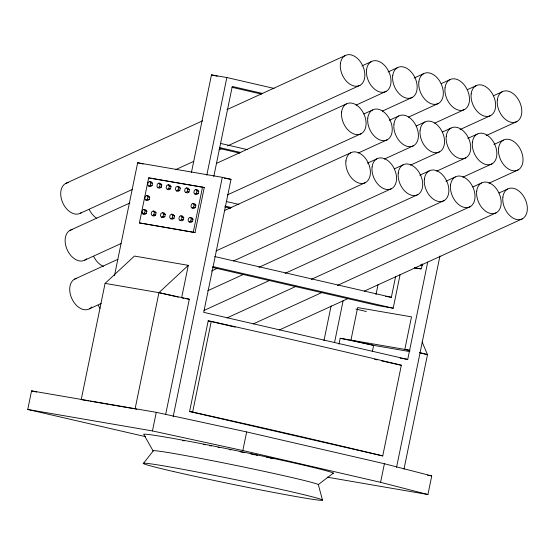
<?xml version="1.0" encoding="UTF-8"?>
<svg xmlns="http://www.w3.org/2000/svg" width="555" height="555" viewBox="0 0 555 555"><rect width="100%" height="100%" fill="white"/><g stroke="black" fill="none" stroke-linecap="round" stroke-linejoin="round"><path stroke-width="0.83" d="M145.708 436.695L27.75 409.472L31.566 390.873L156.267 412.337L246.649 431.936L384.407 463.73L431.741 475.919L427.926 494.519L327.179 477.175M181.617 297.889L188.298 265.339L134.435 256.07L105.082 283.383L81.224 399.628L88.8 400.932M114.476 275.689L137.654 162.754L222.298 177.322L231.019 179.334L203.713 312.347L407.738 359.432L427.738 262.002M139.416 222.895L148.664 177.864L202.526 187.132L204.268 187.534L195.027 232.566L139.416 222.895L195.027 232.566M141.941 212.676L142.42 210.345L143.995 209.415L145.736 209.818L146.832 211.212L146.353 213.536L144.779 214.466L143.037 214.064L141.941 212.676L143.107 212.94M143.037 214.064L144.612 213.134L145.084 210.81L143.995 209.415M145.903 200.119L147.47 199.183L147.949 196.858L146.853 195.464L145.285 196.401L144.806 198.725L145.903 200.119L147.644 200.522L149.219 199.585L149.69 197.261L148.601 195.866L146.853 195.464M148.768 186.168L150.336 185.231L150.814 182.907L149.718 181.52L148.15 182.449L147.672 184.773L148.768 186.168L150.509 186.57L152.077 185.634L152.556 183.31L151.459 181.922L149.718 181.52M152.271 215.652L153.846 214.723L154.318 212.399L153.229 211.004L151.654 211.941L151.175 214.265L152.271 215.652L154.012 216.055L155.587 215.125L156.066 212.801L154.97 211.406L153.229 211.004M157.995 187.756L159.569 186.82L160.048 184.496L158.952 183.108L157.384 184.038L156.905 186.362L157.995 187.756L159.743 188.159L161.311 187.229L161.789 184.898L160.693 183.511L158.952 183.108M161.505 217.241L163.073 216.311L163.552 213.987L162.462 212.593L160.888 213.529L160.409 215.853L161.505 217.241L163.246 217.643L164.821 216.714L165.3 214.39L164.204 212.995L162.462 212.593M167.228 189.345L168.803 188.416L169.282 186.085L168.186 184.697L166.618 185.627L166.139 187.951L167.228 189.345L168.977 189.748L170.545 188.818L171.023 186.487L169.927 185.099L168.186 184.697M170.739 218.83L172.307 217.9L172.785 215.576L171.696 214.181L170.121 215.118L169.643 217.442L170.739 218.83L172.48 219.239L174.055 218.302L174.534 215.978L173.438 214.584L171.696 214.181M176.462 190.934L178.037 190.004L178.516 187.68L177.42 186.286L175.845 187.215L175.373 189.546L176.462 190.934L178.21 191.336L179.778 190.407L180.257 188.083L179.161 186.688L177.42 186.286M188.298 265.339L158.945 292.658L135.087 408.896L136.773 409.264M179.973 220.425L181.541 219.489L182.019 217.165L180.923 215.77L179.355 216.707L178.876 219.031L179.973 220.425L181.714 220.828L183.289 219.891L183.767 217.567L182.671 216.173L180.923 215.77M185.696 192.523L187.271 191.593L187.75 189.269L186.653 187.874L185.079 188.811L184.607 191.135L185.696 192.523L187.444 192.925L189.012 191.995L189.491 189.671L188.395 188.277L186.653 187.874M191.426 172.522L211.469 74.876L226.856 77.527L274.073 88.425M189.206 222.014L190.774 221.077L191.253 218.753L190.157 217.359L188.589 218.295L188.11 220.619L189.206 222.014L190.948 222.416L192.523 221.48L193.001 219.156L191.905 217.761L190.157 217.359M192.072 208.063L193.639 207.133L194.118 204.802L193.022 203.414L191.454 204.344L190.975 206.668L192.072 208.063L193.813 208.465L195.381 207.535L195.859 205.204L194.77 203.817L193.022 203.414M194.93 194.111L196.505 193.182L196.983 190.858L195.887 189.463L194.312 190.4L193.841 192.724L194.93 194.111L196.678 194.514L198.246 193.584L198.725 191.26L197.629 189.865L195.887 189.463M27.75 409.472L152.452 430.937L156.267 412.337M193.279 232.163L202.526 187.132M206.814 175.172L226.856 77.527M213.8 176.441L232.274 86.462L262.557 93.455M165.626 414.606L189.31 299.214L158.945 292.658L105.082 283.383M173.146 416.777L222.298 177.322M189.581 411.526L208.194 320.859L211.268 321.387A718.517 20.063 11.6 0 1 401.348 365.252L382.735 455.919L189.581 411.526L192.654 412.053A718.517 20.063 11.6 0 1 382.735 455.919M192.654 412.053L211.268 321.387M427.926 494.519L380.591 482.33L242.826 450.535L246.649 431.936M323.967 340.624L331.099 305.888M334.547 342.484L343.087 300.879M338.973 344.218L340.187 338.272L409.861 350.267M375.957 294.656L378.031 284.569M372.412 351.301L373.633 345.363L409.819 351.592M385.676 296.335L391.351 297.307L395.66 276.293M212.565 267.427L377.809 305.562L393.197 308.212L400.12 274.503M422.383 263.875L421.342 268.918L414.613 267.76M380.591 482.33L384.407 463.73M396.527 467.442L439.928 256.008M403.985 469.176L427.496 354.631L422.168 342.04M143.329 463.543L153.159 451.007A84.471 2.359 11.6 0 1 230.596 464.334A84.471 2.359 11.6 0 1 318.334 484.584L333.354 473.11M422.591 264.86L421.016 265.796L420.288 264.867M65.622 183.462L202.651 120.782M227.064 109.612L345.189 55.569M361.902 65.934L371.35 61.612M388.056 71.97L397.505 67.648M80.371 213.231L132.347 189.456M175.657 169.643L193.771 161.352M218.975 149.829L222.125 148.386M227.633 145.861L359.938 85.338M70.041 230.353L129.884 202.977M216.499 163.357L346.417 103.924M414.21 78.005L423.666 73.683M356.171 105.068L386.1 91.374M363.913 113.921L372.578 109.959M441.156 83.68L449.821 79.719M382.326 111.104L412.254 97.416M389.284 120.317L398.733 115.995M84.79 260.122L121.011 243.555M227.307 194.923L361.166 133.693M467.317 89.716L475.982 85.754M408.487 117.14L438.408 103.452M74.641 279.103L117.903 259.31M224.872 210.373L350.725 152.805M416.229 125.999L424.894 122.031M358.19 153.055L387.328 139.728M493.471 95.758L502.136 91.79M434.641 123.175L464.57 109.488M367.445 163.156L376.887 158.841M442.39 132.034L451.048 128.073M384.344 159.091L413.482 145.764M460.012 129.572L490.724 115.523M394.39 168.838L403.041 164.877M89.383 308.871L101.183 303.474M216.027 250.936L365.474 182.574M467.761 138.431L477.21 134.109M410.506 165.126L439.636 151.799M486.166 135.607L516.885 121.559M419.76 175.234L429.195 170.912M211.504 271.006L217.012 268.488M233.53 260.933L391.629 188.61M493.915 144.466L503.364 140.144M436.66 171.162L465.798 157.835M445.915 181.27L455.357 176.948M207.771 290.716L243.166 274.524M258.901 267.33L417.79 194.645M462.821 177.205L491.952 163.871M472.86 186.945L481.511 182.99M204.039 310.425L269.328 280.559M285.055 273.365L443.944 200.681M488.976 183.24L518.113 169.913M499.014 192.98L507.672 189.026M227.05 317.904L296.266 286.241M311.216 279.401L470.099 206.717M253.205 323.94L322.427 292.277M337.371 285.436L496.26 212.752M279.366 329.975L348.582 298.312M364.316 291.118L522.415 218.788M224.338 178.183L231.019 179.334M204.268 187.534L148.664 177.864M414.675 267.871L420.565 268.884M182.387 298.021L183.927 298.285M185.46 298.548L189.31 299.214M400.12 358.121L407.738 359.432M401.348 365.252L381.375 360.826M90.479 401.223L92.165 401.508M93.844 401.799L108.156 404.262M109.834 404.553L134.241 408.751M427.475 475.184L431.637 475.892M340.187 338.272L373.633 345.363L350.961 340.132L357.642 307.581L411.505 316.856L404.824 349.4L409.861 350.566M152.452 430.937L242.826 450.535M211.469 74.876L217.387 76.243M232.025 87.308L261.474 94.107M220.578 143.433L247.502 149.649M219.718 147.63L240.752 152.479M219.475 148.476L239.663 153.131M137.654 162.754L143.204 164.03M196.983 190.858L198.725 191.26M187.75 189.269L189.491 189.671M178.516 187.68L180.257 188.083M169.282 186.085L171.023 186.487M160.048 184.496L161.789 184.898M196.505 193.182L198.246 193.584M150.814 182.907L152.556 183.31M187.271 191.593L189.012 191.995M178.037 190.004L179.778 190.407M226.28 201.514L238.9 204.42M168.803 188.416L170.545 188.818M159.569 186.82L161.311 187.229M150.336 185.231L152.077 185.634M225.011 206.085L231.74 207.639M224.768 206.932L230.658 208.292M194.118 204.802L195.859 205.204M193.639 207.133L195.381 207.535M147.949 196.858L149.69 197.261M147.47 199.183L149.219 199.585M191.253 218.753L193.001 219.156M182.019 217.165L183.767 217.567M172.785 215.576L174.534 215.978M163.552 213.987L165.3 214.39M154.318 212.399L156.066 212.801M190.774 221.077L192.523 221.48M145.084 210.81L146.832 211.212M181.541 219.489L183.289 219.891M172.307 217.9L174.055 218.302M163.073 216.311L164.821 216.714M153.846 214.723L155.587 215.125M144.612 213.134L146.353 213.536M214.653 256.528L391.351 297.307M212.78 266.573L393.197 308.212M355.935 309.079L366.397 311.494M158.945 292.658L178.259 297.112M419.941 352.89L427.496 354.631L419.594 352.487M208.194 320.859L235.223 327.096M374.611 359.265L377.15 359.848M31.566 390.873L36.623 392.038M421.668 264.804L422.397 265.734M153.159 451.007L143.863 434.586A96.91 2.706 11.6 0 1 240.988 451.576A96.91 2.706 11.6 0 1 332.945 473.505M318.334 484.584L322.434 499.951M182.623 440.594A84.471 2.359 11.6 0 1 184.246 440.885M203.525 444.472A84.471 2.359 11.6 0 1 205.246 444.805M209.61 445.644A84.471 2.359 11.6 0 1 211.372 445.991M218.053 447.302A84.471 2.359 11.6 0 1 219.738 447.635M229.166 449.522A84.471 2.359 11.6 0 1 230.887 449.869M240.1 451.749A84.471 2.359 11.6 0 1 244.276 452.609M250.929 453.997A84.471 2.359 11.6 0 1 255.009 454.85M255.848 455.031A84.471 2.359 11.6 0 1 257.527 455.384M266.684 457.341A84.471 2.359 11.6 0 1 268.322 457.695M269.938 458.041A84.471 2.359 11.6 0 1 273.115 458.735M100.08 308.344A16.622 11.176 65.4 0 1 98.332 305.361M91.679 306.977A16.622 11.176 65.4 0 1 72.421 299.811A16.622 11.176 65.4 0 1 76.701 278.346M103.438 266.331A16.622 11.176 65.4 0 1 93.74 256.611M86.573 258.79A16.622 11.176 65.4 0 1 67.578 250.576A16.622 11.176 65.4 0 1 72.108 229.597M96.778 218.316A16.622 11.176 65.4 0 1 89.313 209.721M81.592 212.405A16.622 11.176 65.4 0 1 62.701 202.7A16.622 11.176 65.4 0 1 68.418 182.588M173.514 471.528A91.596 2.56 11.6 0 0 320.832 500.305A91.596 2.56 11.6 0 0 204.309 473.408A91.596 2.56 11.6 0 0 173.514 471.528M424.402 179.05A16.622 11.176 65.4 0 0 441.149 201.555A16.622 11.176 65.4 0 0 444.166 176.788A16.622 11.176 65.4 0 0 424.402 179.05M502.872 197.157A16.622 11.176 65.4 0 0 519.619 219.669A16.622 11.176 65.4 0 0 522.637 194.895A16.622 11.176 65.4 0 0 502.872 197.157M372.086 166.979A16.622 11.176 65.4 0 0 388.833 189.484A16.622 11.176 65.4 0 0 391.851 164.717A16.622 11.176 65.4 0 0 372.086 166.979M450.556 185.086A16.622 11.176 65.4 0 0 467.303 207.591A16.622 11.176 65.4 0 0 470.321 182.824A16.622 11.176 65.4 0 0 450.556 185.086M398.247 173.014A16.622 11.176 65.4 0 0 414.987 195.52A16.622 11.176 65.4 0 0 418.005 170.753A16.622 11.176 65.4 0 0 398.247 173.014M345.931 160.936A16.622 11.176 65.4 0 0 362.679 183.448A16.622 11.176 65.4 0 0 365.696 158.674A16.622 11.176 65.4 0 0 345.931 160.936M476.717 191.121A16.622 11.176 65.4 0 0 493.464 213.626A16.622 11.176 65.4 0 0 496.482 188.86A16.622 11.176 65.4 0 0 476.717 191.121M420.093 130.168A16.622 11.176 65.4 0 0 436.84 152.674A16.622 11.176 65.4 0 0 439.858 127.907A16.622 11.176 65.4 0 0 420.093 130.168M498.57 148.282A16.622 11.176 65.4 0 0 515.311 170.787A16.622 11.176 65.4 0 0 518.328 146.014A16.622 11.176 65.4 0 0 498.57 148.282M367.778 118.097A16.622 11.176 65.4 0 0 384.525 140.602A16.622 11.176 65.4 0 0 387.543 115.835A16.622 11.176 65.4 0 0 367.778 118.097M446.255 136.204A16.622 11.176 65.4 0 0 463.002 158.709A16.622 11.176 65.4 0 0 466.02 133.942A16.622 11.176 65.4 0 0 446.255 136.204M393.939 124.133A16.622 11.176 65.4 0 0 410.686 146.638A16.622 11.176 65.4 0 0 413.704 121.871A16.622 11.176 65.4 0 0 393.939 124.133M341.623 112.061A16.622 11.176 65.4 0 0 358.37 134.567A16.622 11.176 65.4 0 0 361.388 109.8A16.622 11.176 65.4 0 0 341.623 112.061M472.409 142.24A16.622 11.176 65.4 0 0 489.156 164.752A16.622 11.176 65.4 0 0 492.174 139.978A16.622 11.176 65.4 0 0 472.409 142.24M418.865 81.821A16.622 11.176 65.4 0 0 435.613 104.326A16.622 11.176 65.4 0 0 438.63 79.559A16.622 11.176 65.4 0 0 418.865 81.821M497.335 99.928A16.622 11.176 65.4 0 0 514.083 122.433A16.622 11.176 65.4 0 0 517.1 97.666A16.622 11.176 65.4 0 0 497.335 99.928M366.55 69.743A16.622 11.176 65.4 0 0 383.297 92.255A16.622 11.176 65.4 0 0 386.315 67.481A16.622 11.176 65.4 0 0 366.55 69.743M445.027 87.856A16.622 11.176 65.4 0 0 461.774 110.362A16.622 11.176 65.4 0 0 464.792 85.595A16.622 11.176 65.4 0 0 445.027 87.856M392.711 75.778A16.622 11.176 65.4 0 0 409.458 98.291A16.622 11.176 65.4 0 0 412.476 73.517A16.622 11.176 65.4 0 0 392.711 75.778M340.395 63.707A16.622 11.176 65.4 0 0 357.142 86.212A16.622 11.176 65.4 0 0 360.16 61.445A16.622 11.176 65.4 0 0 340.395 63.707M471.181 93.892A16.622 11.176 65.4 0 0 487.928 116.397A16.622 11.176 65.4 0 0 490.946 91.631A16.622 11.176 65.4 0 0 471.181 93.892"/></g></svg>
